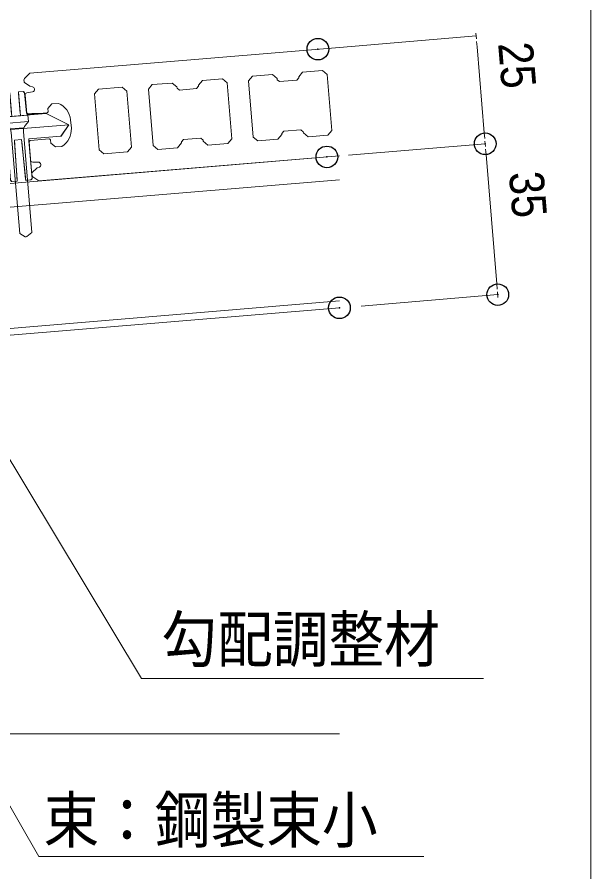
# Model space of a CAD drawing. Units: millimetres, scale not verified. Extents: x -829 to 829, y -160 to 161.
# Drawn here: x -35.1 to -8.57, y -98.79 to -59.27 of the extents above; entities that cross this region are included whole.
import ezdxf
from ezdxf.enums import TextEntityAlignment as Align

# ---------------------------------------------------------------- set-up
doc = ezdxf.new("R2010")
doc.units = ezdxf.units.MM
doc.header["$LTSCALE"] = 2
doc.header["$PDMODE"] = 32
doc.header["$PDSIZE"] = 1
for name, color, linetype, lineweight in [('0-0_一般', 4, 'Continuous', 9), ('0-1_根太', 4, 'Continuous', 9), ('0-2_デッキ', 4, 'Continuous', 9), ('0-4_寸法', 7, 'Continuous', 9), ('0-5_0', 7, 'Continuous', 9), ('0-7_文字', 4, 'Continuous', 9)]:
    doc.layers.add(name, color=color, linetype=linetype, lineweight=lineweight)
doc.layers.add('0-6_Defpoints', color=7, linetype='Continuous')
doc.styles.add('Osaka', font='')
doc.styles.add('ＭＳ ゴシック', font='')
doc.styles.get('Osaka').set_extended_font_data('Osaka')
doc.styles.get('ＭＳ ゴシック').set_extended_font_data('MS Gothic')

# ---------------------------------------------------------------- blocks, each defined once
blk = doc.blocks.new('グループ-49-1')
at = {"layer": '0-1_根太'}
for p, q in [((-1163.51, -669.26), (1085.31, -481.85)), ((-1162.6, -680.22), (1085.31, -492.89)), ((-1157.96, -735.83), (1085.31, -548.89)), ((-1157.7, -739.01), (1085.31, -552.1))]:
    blk.add_line(p, q, dxfattribs=at)
blk = doc.blocks.new('グループ-68-1')
at = {"layer": '0-0_一般'}
for p, q in [((930.15, -453.46), (930.77, -462.9)), ((932.91, -452.64), (930.7, -452.83)), ((932.91, -452.64), (932.96, -453.22)), ((932.96, -453.22), (933.74, -462.64)), ((939.11, -452.13), (936.9, -452.31)), ((936.94, -452.89), (936.9, -452.31)), ((937.73, -462.31), (936.94, -452.89)), ((940.7, -462.07), (939.75, -452.66)), ((921.86, -464.6), (949.77, -462.28)), ((960.23, -467.42), (912.4, -471.41)), ((956.66, -472.74), (960.23, -467.42)), ((931.82, -475.76), (933.27, -493.15)), ((935.13, -475.5), (936.28, -492.92)), ((940.24, -492.59), (938.49, -475.22)), ((943.24, -492.32), (941.79, -474.93)), ((933.92, -493.7), (936.31, -493.5)), ((936.28, -492.92), (936.31, -493.5)), ((940.3, -493.17), (940.24, -492.59)), ((940.3, -493.17), (942.69, -492.97))]:
    blk.add_line(p, q, dxfattribs=at)
blk.add_lwpolyline([(911.9, -465.43), (916.22, -469.09), (921.86, -464.6), (930.77, -462.86), (930.15, -453.46), (930.7, -452.83), (932.91, -452.64), (933.82, -463.6), (937.81, -463.27), (936.9, -452.31), (939.11, -452.13), (939.75, -452.66), (940.7, -462.03), (949.77, -462.28), (960.23, -467.42), (956.55, -472.75), (941.71, -473.98), (943.24, -492.32), (942.69, -492.97), (940.3, -493.17), (938.39, -474.26), (935.07, -474.54), (936.31, -493.5), (933.92, -493.7), (933.27, -493.15), (931.75, -474.82), (914.81, -476.23), (912.65, -474.4)], close=True, dxfattribs=at)
for centre, start, end in [((930.75, -453.42), 94.7636, 183.7636), ((939.16, -452.72), 5.7636, 94.7636), ((933.87, -493.1), 184.7636, 274.7636), ((942.64, -492.37), 274.7636, 4.7636)]:
    blk.add_arc(centre, 0.6, start, end, dxfattribs=at)
blk = doc.blocks.new('グループ-69-1')
at = {"layer": '0-0_一般'}
for p, q in [((941.54, -465.97), (930.58, -466.88)), ((941.54, -465.97), (940.17, -467.6)), ((941.29, -462.98), (941.54, -465.97)), ((930.58, -466.88), (932.21, -468.26)), ((939.1, -468.86), (933.48, -469.33)), ((933.61, -470.98), (937.5, -517.68)), ((939.23, -470.52), (943.13, -517.21)), ((937.5, -517.68), (940.1, -519.2)), ((940.1, -519.2), (940.46, -519.24))]:
    blk.add_line(p, q, dxfattribs=at)
for points in [[(941.29, -462.98), (930.33, -463.9), (930.58, -466.88)], [(940.46, -519.24), (940.82, -519.14), (943.13, -517.21)]]:
    blk.add_lwpolyline(points, dxfattribs=at)
for centre, start, end in [((929.63, -471.32), 4.7636, 49.7636), ((943.22, -470.18), 139.7636, 184.7636)]:
    blk.add_arc(centre, 4, start, end, dxfattribs=at)
blk = doc.blocks.new('グループ-70-1')
at = {"layer": '0-0_一般'}
for name in ['グループ-68-1', 'グループ-69-1']:
    blk.add_blockref(name, (0, 0), dxfattribs=at)
blk = doc.blocks.new('_DOT')
at = {"layer": '0-5_0'}
for p, q in [((-1, 0), (-2, 0)), ((-0.5, 0), (0.5, 0))]:
    blk.add_line(p, q, dxfattribs=at)

msp = doc.modelspace()

# ---------------------------------------------------------------- linework, layer by layer
at = {"layer": '0-0_一般', "color": 1}
msp.add_line((-400.997, -92.401), (-20.197, -92.401), dxfattribs=at)
at = {"layer": '0-0_一般', "color": 5}
msp.add_lwpolyline([(-408.572, 112.5), (-8.572, 112.5), (-8.572, -147.5), (-408.572, -147.5)], close=True, dxfattribs=at)
at = {"layer": '0-2_デッキ'}
for p, q in [((-20.197, -60.668), (-34.509, -61.861)), ((-34.509, -61.861), (-34.753, -62.101)), ((-24.396, -62.222), (-24.214, -62.006)), ((-24.214, -62.006), (-23.292, -61.929)), ((-23.292, -61.929), (-23.076, -62.112)), ((-22.079, -62.029), (-21.897, -61.813)), ((-22.075, -62.079), (-22.079, -62.029)), ((-21.897, -61.813), (-20.975, -61.736)), ((-20.975, -61.736), (-20.759, -61.919)), ((-20.759, -61.919), (-20.543, -64.51)), ((-34.783, -62.182), (-34.779, -62.236)), ((-34.734, -62.312), (-34.525, -62.452)), ((-29.03, -62.608), (-28.847, -62.392)), ((-28.847, -62.392), (-27.926, -62.316)), ((-27.926, -62.316), (-27.71, -62.498)), ((-26.713, -62.415), (-26.53, -62.199)), ((-26.709, -62.465), (-26.713, -62.415)), ((-26.53, -62.199), (-25.609, -62.123)), ((-25.609, -62.123), (-25.393, -62.305)), ((-25.393, -62.305), (-25.177, -64.896)), ((-24.18, -64.813), (-24.396, -62.222)), ((-23.076, -62.112), (-23.072, -62.162)), ((-23.072, -62.162), (-22.964, -62.253)), ((-22.964, -62.253), (-22.166, -62.187)), ((-22.166, -62.187), (-22.075, -62.079)), ((-34.38, -62.721), (-34.641, -62.767)), ((-34.49, -62.467), (-34.379, -62.49)), ((-34.298, -62.581), (-34.296, -62.613)), ((-31.522, -62.816), (-31.339, -62.6)), ((-31.306, -65.407), (-31.522, -62.816)), ((-31.339, -62.6), (-30.243, -62.509)), ((-30.243, -62.509), (-30.027, -62.691)), ((-30.027, -62.691), (-29.811, -65.282)), ((-28.814, -65.199), (-29.03, -62.608)), ((-27.71, -62.498), (-27.706, -62.548)), ((-27.706, -62.548), (-27.598, -62.64)), ((-27.598, -62.64), (-26.8, -62.573)), ((-26.8, -62.573), (-26.709, -62.465)), ((-34.725, -62.875), (-34.654, -63.729)), ((-33.67, -63.497), (-33.487, -63.281)), ((-33.658, -63.646), (-33.67, -63.497)), ((-33.487, -63.281), (-33.189, -63.256)), ((-34.654, -63.729), (-34.6, -63.775)), ((-34.6, -63.775), (-33.703, -63.7)), ((-33.703, -63.7), (-33.658, -63.646)), ((-32.624, -64.012), (-32.591, -64.41)), ((-22.86, -64.703), (-23.043, -64.919)), ((-22.773, -64.545), (-22.864, -64.653)), ((-22.864, -64.653), (-22.86, -64.703)), ((-21.975, -64.479), (-22.773, -64.545)), ((-21.867, -64.57), (-21.975, -64.479)), ((-21.863, -64.62), (-21.867, -64.57)), ((-21.647, -64.803), (-21.863, -64.62)), ((-20.726, -64.726), (-21.647, -64.803)), ((-20.543, -64.51), (-20.726, -64.726)), ((-34.501, -64.971), (-34.546, -65.025)), ((-34.546, -65.025), (-34.475, -65.879)), ((-33.604, -64.896), (-34.501, -64.971)), ((-33.55, -64.942), (-33.604, -64.896)), ((-33.537, -65.091), (-33.55, -64.942)), ((-33.321, -65.274), (-33.537, -65.091)), ((-28.598, -65.382), (-28.814, -65.199)), ((-27.494, -65.089), (-27.677, -65.305)), ((-27.407, -64.932), (-27.498, -65.04)), ((-27.498, -65.04), (-27.494, -65.089)), ((-26.609, -64.865), (-27.407, -64.932)), ((-26.501, -64.956), (-26.609, -64.865)), ((-26.497, -65.006), (-26.501, -64.956)), ((-26.281, -65.189), (-26.497, -65.006)), ((-25.36, -65.112), (-26.281, -65.189)), ((-25.177, -64.896), (-25.36, -65.112)), ((-23.964, -64.996), (-24.18, -64.813)), ((-23.043, -64.919), (-23.964, -64.996)), ((-33.022, -65.249), (-33.321, -65.274)), ((-31.09, -65.589), (-31.306, -65.407)), ((-29.993, -65.498), (-31.09, -65.589)), ((-29.811, -65.282), (-29.993, -65.498)), ((-27.677, -65.305), (-28.598, -65.382)), ((-34.374, -65.972), (-34.109, -65.974)), ((-34.094, -66.843), (-20.197, -65.685)), ((-34.208, -66.263), (-34.39, -66.436)), ((-34.069, -66.201), (-34.175, -66.243)), ((-34.008, -66.067), (-34.005, -66.098)), ((-34.422, -66.518), (-34.417, -66.572)), ((-34.374, -66.647), (-34.094, -66.843))]:
    msp.add_line(p, q, dxfattribs=at)
for centre, radius, start, end in [((-34.682, -62.174), 0.102, 134.5692, 184.7636), ((-34.677, -62.227), 0.102, 184.7636, 236.1038), ((-34.624, -62.867), 0.102, 99.8432, 184.7636), ((-34.469, -62.368), 0.102, 236.1038, 258.0644), ((-34.397, -62.621), 0.102, 279.8433, 4.7636), ((-34.4, -62.59), 0.102, 4.7636, 78.0644), ((-33.56, -64.122), 0.942, 6.7316, 66.813), ((-33.532, -64.456), 0.942, 302.7143, 2.7957), ((-34.374, -65.87), 0.102, 184.7636, 269.684), ((-34.109, -66.075), 0.102, 4.7636, 89.684), ((-34.138, -66.337), 0.102, 111.4629, 133.4235), ((-34.107, -66.106), 0.102, 291.4629, 4.7636), ((-34.321, -66.51), 0.102, 133.4235, 184.7636), ((-34.316, -66.563), 0.102, 184.7636, 234.9581)]:
    msp.add_arc(centre, radius, start, end, dxfattribs=at)
at = {"layer": '0-4_寸法'}
for p, q in [((-20.197, -60.668), (-13.875, -60.141)), ((-13.833, -60.64), (-13.501, -64.625)), ((-19.782, -65.651), (-13.459, -65.124)), ((-19.782, -65.651), (-13.459, -65.124)), ((-13.418, -65.623), (-12.92, -71.601)), ((-19.2, -72.627), (-12.878, -72.1))]:
    msp.add_line(p, q, dxfattribs=at)
at = {"layer": '0-6_Defpoints'}
for p in [(-21.193, -60.751), (-13.459, -65.124), (-20.778, -65.734), (-20.778, -65.734), (-12.878, -72.1), (-20.197, -72.71)]:
    msp.add_point(p, dxfattribs=at)
at = {"layer": '0-7_文字'}
for p, q in [((-29.345, -89.849), (-38.325, -74.933)), ((-34.086, -98.068), (-44.339, -80.311)), ((-29.345, -89.849), (-13.539, -89.849)), ((-34.086, -98.068), (-16.293, -98.068))]:
    msp.add_line(p, q, dxfattribs=at)

# ---------------------------------------------------------------- block references
at = {"layer": '0-0_一般', "xscale": 0.1, "yscale": 0.1}
msp.add_blockref('グループ-70-1', (-128.728, -17.5), dxfattribs=at)
at = {"layer": '0-1_根太', "xscale": 0.1, "yscale": 0.1}
msp.add_blockref('グループ-49-1', (-128.728, -17.5), dxfattribs=at)
at = {"layer": '0-4_寸法', "xscale": 0.2503723, "yscale": 0.2503723}
for p, rotation in [((-13.875, -60.141), 94.76364), ((-13.459, -65.124), 274.76364), ((-13.459, -65.124), 94.76364), ((-12.878, -72.1), 274.76364)]:
    msp.add_blockref('_DOT', p, dxfattribs=dict(at, rotation=rotation))

# ---------------------------------------------------------------- texts
at = {"layer": '0-4_寸法', "style": 'Osaka', "width": 0.9}
for s, p in [('25', (-13.341, -60.53)), ('35', (-12.842, -66.509))]:
    msp.add_text(s, height=1.598, rotation=274.764, dxfattribs=at).set_placement(p, align=Align.BOTTOM_LEFT)
at = {"layer": '0-7_文字', "style": 'ＭＳ ゴシック', "width": 0.9}
for s, p in [('勾配調整材', (-28.429, -89.707)), ('束：鋼製束小', (-33.879, -98.066))]:
    msp.add_text(s, height=2.097, dxfattribs=at).set_placement(p, align=Align.BOTTOM_LEFT)

doc.saveas('drawing.dxf')
